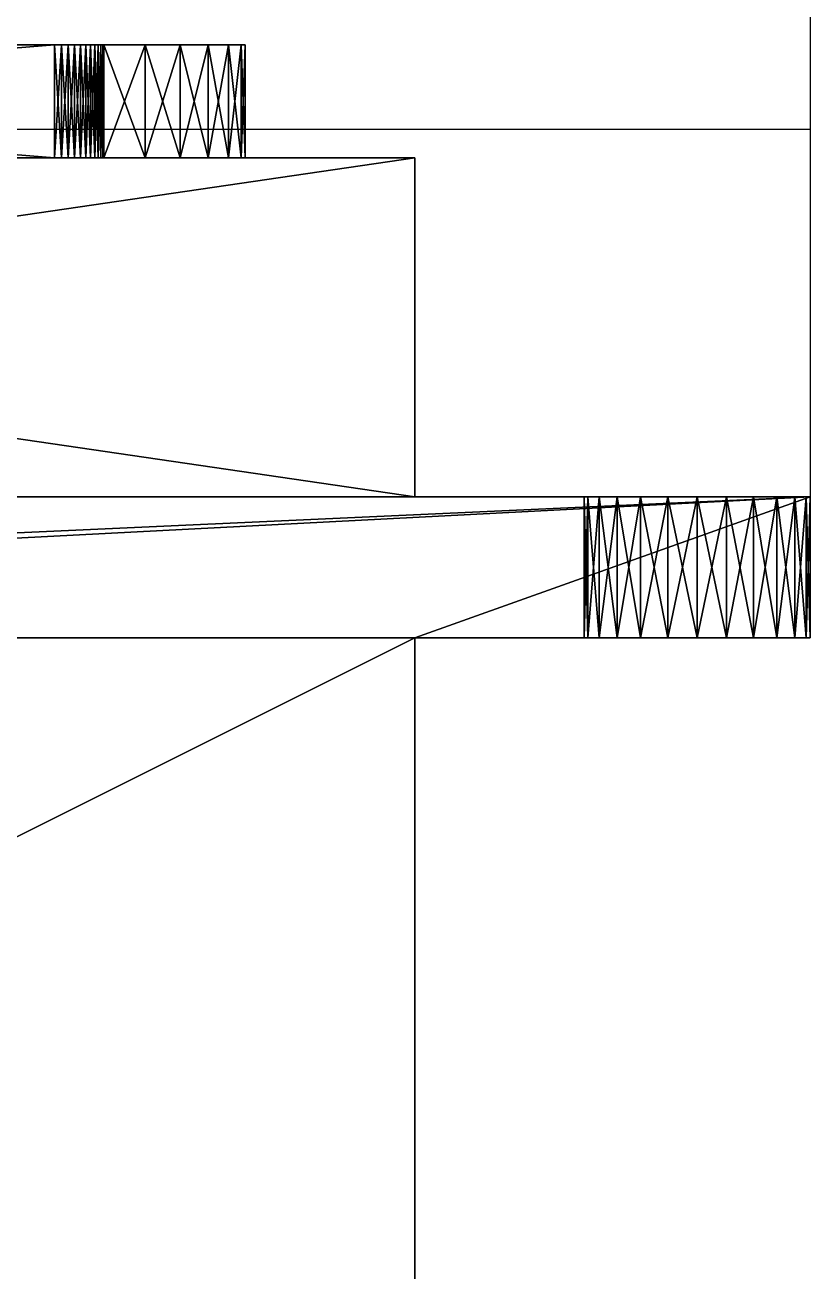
# Model space of a CAD drawing. Header units: millimetres. Extents: x 779 to 931, y 271 to 417.
# Drawn here: x 917.37 to 931.27, y 315.92 to 337.99 of the extents above; entities that cross this region are included whole.
import ezdxf

# ---------------------------------------------------------------- set-up
doc = ezdxf.new("R2010")
doc.units = ezdxf.units.MM

# ---------------------------------------------------------------- blocks, each defined once
blk = doc.blocks.new('Component')
for p, q in [((0, 20, 26.5), (41, 20, 26.5)), ((34.5, 20, 37), (10, 20, 37)), ((34.626, 19.979, 37), (34.5, 20, 37)), ((41, 20, 35), (34.626, 19.979, 35)), ((34.748, 19.945, 37), (34.626, 19.979, 37)), ((34.748, 19.945, 35), (34.626, 19.979, 35)), ((34.626, 19.979, 37), (34.626, 19.979, 35)), ((34.866, 19.896, 37), (34.748, 19.945, 37)), ((34.866, 19.896, 35), (34.748, 19.945, 35)), ((34.748, 19.945, 37), (34.748, 19.945, 35)), ((34.978, 19.835, 37), (34.866, 19.896, 37)), ((34.978, 19.835, 35), (34.866, 19.896, 35)), ((34.866, 19.896, 37), (34.866, 19.896, 35)), ((41, 20, 29), (41, 20, 35)), ((41, 0, 29), (41, 20, 29)), ((41, 20, 29), (48, 20, 29)), ((41, 20, 26.5), (41, 0, 26.5)), ((41, 20, 26.5), (48, 20, 26.5)), ((41, 20, 6), (41, 20, 26.5)), ((41, 0, 35), (41, 20, 35)), ((48, 20, 26.5), (48, 20, 29)), ((48, 20, 26.5), (48, 16.5, 26.5)), ((48, 16.5, 29), (48, 20, 29)), ((35.082, 19.762, 37), (34.978, 19.835, 37)), ((35.082, 19.762, 35), (34.978, 19.835, 35)), ((34.978, 19.835, 37), (34.978, 19.835, 35)), ((35.177, 19.677, 37), (35.082, 19.762, 37)), ((35.177, 19.677, 35), (35.082, 19.762, 35)), ((35.082, 19.762, 37), (35.082, 19.762, 35)), ((35.262, 19.582, 37), (35.177, 19.677, 37)), ((35.262, 19.582, 35), (35.177, 19.677, 35)), ((35.177, 19.677, 37), (35.177, 19.677, 35)), ((35.335, 19.478, 37), (35.262, 19.582, 37)), ((35.335, 19.478, 35), (35.262, 19.582, 35)), ((35.262, 19.582, 37), (35.262, 19.582, 35)), ((35.396, 19.366, 37), (35.335, 19.478, 37)), ((35.396, 19.366, 35), (35.335, 19.478, 35)), ((35.335, 19.478, 37), (35.335, 19.478, 35)), ((35.445, 19.248, 37), (35.396, 19.366, 37)), ((35.445, 19.248, 35), (35.396, 19.366, 35)), ((35.396, 19.366, 37), (35.396, 19.366, 35)), ((35.479, 19.126, 37), (35.445, 19.248, 37)), ((35.479, 19.126, 35), (35.445, 19.248, 35)), ((35.445, 19.248, 37), (35.445, 19.248, 35)), ((35.5, 15.5, 35), (35.479, 19.126, 35)), ((35.5, 19, 37), (35.479, 19.126, 37)), ((35.479, 19.126, 37), (35.479, 19.126, 35)), ((35.5, 15.5, 37), (35.5, 19, 37)), ((45.482, 18.432, 29), (45.482, 18.432, 26.5)), ((46, 18.5, 29), (46, 18.5, 26.5)), ((46.518, 18.432, 29), (46.518, 18.432, 26.5)), ((45, 18.232, 29), (45, 18.232, 26.5)), ((47, 18.232, 29), (47, 18.232, 26.5)), ((44.586, 17.914, 29), (44.586, 17.914, 26.5)), ((47.414, 17.914, 29), (47.414, 17.914, 26.5)), ((44.268, 17.5, 29), (44.268, 17.5, 26.5)), ((47.732, 17.5, 29), (47.732, 17.5, 26.5)), ((44.068, 17.018, 29), (44.068, 17.018, 26.5)), ((47.932, 17.018, 29), (47.932, 17.018, 26.5)), ((44, 16.5, 29), (44, 16.5, 26.5)), ((48, 16.5, 29), (48, 16.5, 26.5)), ((48, 3.5, 29), (48, 16.5, 29)), ((48, 16.5, 26.5), (48, 3.5, 26.5)), ((44.068, 15.982, 29), (44.068, 15.982, 26.5)), ((47.932, 15.982, 29), (47.932, 15.982, 26.5)), ((35.5, 15.5, 37), (35.5, 15.5, 35)), ((44.268, 15.5, 29), (44.268, 15.5, 26.5)), ((47.732, 15.5, 29), (47.732, 15.5, 26.5)), ((44.586, 15.086, 29), (44.586, 15.086, 26.5)), ((47.414, 15.086, 29), (47.414, 15.086, 26.5)), ((36.231, 14.764, 37), (36.231, 14.764, 35)), ((45, 14.768, 29), (45, 14.768, 26.5)), ((45.482, 14.568, 29), (45.482, 14.568, 26.5)), ((46.518, 14.568, 29), (46.518, 14.568, 26.5)), ((47, 14.768, 29), (47, 14.768, 26.5)), ((46, 14.5, 29), (46, 14.5, 26.5)), ((36.85, 13.932, 37), (36.85, 13.932, 35)), ((37.346, 13.021, 37), (37.346, 13.021, 35)), ((37.707, 12.048, 37), (37.707, 12.048, 35)), ((37.926, 11.035, 37), (37.926, 11.035, 35)), ((38, 10, 37), (38, 10, 35)), ((37.926, 8.965, 37), (37.926, 8.965, 35)), ((37.707, 7.952, 37), (37.707, 7.952, 35)), ((37.346, 6.979, 37), (37.346, 6.979, 35)), ((36.85, 6.068, 37), (36.85, 6.068, 35)), ((45.482, 5.432, 29), (45.482, 5.432, 26.5)), ((46, 5.5, 29), (46, 5.5, 26.5)), ((46.518, 5.432, 29), (46.518, 5.432, 26.5)), ((36.231, 5.236, 37), (36.231, 5.236, 35)), ((45, 5.232, 29), (45, 5.232, 26.5)), ((47, 5.232, 29), (47, 5.232, 26.5)), ((44.586, 4.914, 29), (44.586, 4.914, 26.5)), ((47.414, 4.914, 29), (47.414, 4.914, 26.5)), ((35.479, 0.874, 35), (35.5, 4.5, 35)), ((35.5, 4.5, 37), (35.5, 4.5, 35)), ((35.5, 1, 37), (35.5, 4.5, 37)), ((44.268, 4.5, 29), (44.268, 4.5, 26.5)), ((47.732, 4.5, 29), (47.732, 4.5, 26.5)), ((44.068, 4.018, 29), (44.068, 4.018, 26.5)), ((47.932, 4.018, 29), (47.932, 4.018, 26.5)), ((44, 3.5, 29), (44, 3.5, 26.5)), ((48, 0, 29), (48, 3.5, 29)), ((48, 3.5, 29), (48, 3.5, 26.5)), ((48, 3.5, 26.5), (48, 0, 26.5)), ((44.068, 2.982, 29), (44.068, 2.982, 26.5)), ((47.932, 2.982, 29), (47.932, 2.982, 26.5)), ((44.268, 2.5, 29), (44.268, 2.5, 26.5)), ((47.732, 2.5, 29), (47.732, 2.5, 26.5)), ((44.586, 2.086, 29), (44.586, 2.086, 26.5)), ((47.414, 2.086, 29), (47.414, 2.086, 26.5)), ((45, 1.768, 29), (45, 1.768, 26.5)), ((47, 1.768, 29), (47, 1.768, 26.5)), ((45.482, 1.568, 29), (45.482, 1.568, 26.5)), ((46.518, 1.568, 29), (46.518, 1.568, 26.5)), ((46, 1.5, 29), (46, 1.5, 26.5)), ((35.479, 0.874, 37), (35.5, 1, 37)), ((35.396, 0.634, 37), (35.445, 0.752, 37)), ((35.396, 0.634, 35), (35.445, 0.752, 35)), ((35.445, 0.752, 37), (35.479, 0.874, 37)), ((35.445, 0.752, 35), (35.479, 0.874, 35)), ((35.445, 0.752, 37), (35.445, 0.752, 35)), ((35.479, 0.874, 37), (35.479, 0.874, 35)), ((35.262, 0.418, 37), (35.335, 0.522, 37)), ((35.262, 0.418, 35), (35.335, 0.522, 35)), ((35.335, 0.522, 37), (35.396, 0.634, 37)), ((35.335, 0.522, 35), (35.396, 0.634, 35)), ((35.335, 0.522, 37), (35.335, 0.522, 35)), ((35.396, 0.634, 37), (35.396, 0.634, 35)), ((34.978, 0.165, 37), (35.082, 0.238, 37)), ((34.978, 0.165, 35), (35.082, 0.238, 35)), ((35.082, 0.238, 37), (35.177, 0.323, 37)), ((35.082, 0.238, 35), (35.177, 0.323, 35)), ((35.082, 0.238, 37), (35.082, 0.238, 35)), ((35.177, 0.323, 37), (35.262, 0.418, 37)), ((35.177, 0.323, 35), (35.262, 0.418, 35)), ((35.177, 0.323, 37), (35.177, 0.323, 35)), ((35.262, 0.418, 37), (35.262, 0.418, 35)), ((41, 0, 26.5), (0, 0, 26.5)), ((10, 0, 37), (34.5, 0, 37)), ((34.5, 0, 37), (34.626, 0.021, 37)), ((34.626, 0.021, 37), (34.748, 0.055, 37)), ((34.626, 0.021, 35), (34.748, 0.055, 35)), ((34.626, 0.021, 35), (41, 0, 35)), ((34.626, 0.021, 37), (34.626, 0.021, 35)), ((34.748, 0.055, 37), (34.866, 0.104, 37)), ((34.748, 0.055, 35), (34.866, 0.104, 35)), ((34.748, 0.055, 37), (34.748, 0.055, 35)), ((34.866, 0.104, 37), (34.978, 0.165, 37)), ((34.866, 0.104, 35), (34.978, 0.165, 35)), ((34.866, 0.104, 37), (34.866, 0.104, 35)), ((34.978, 0.165, 37), (34.978, 0.165, 35)), ((41, 0, 29), (41, 0, 35)), ((41, 0, 29), (48, 0, 29)), ((41, 0, 26.5), (48, 0, 26.5)), ((41, 0, 6), (41, 0, 26.5)), ((48, 0, 26.5), (48, 0, 29))]:
    blk.add_line(p, q)
at = {"extrusion": (0, 0, -1)}
for centre in [(-46, 16.5, -29), (-46, 16.5, -26.5), (-46, 3.5, -29), (-46, 3.5, -26.5)]:
    blk.add_circle(centre, 2, dxfattribs=at)
for centre in [(30.7, 10, 37), (30.7, 10, 35)]:
    blk.add_arc(centre, 7.3, 311.1121, 48.8879)
mesh = blk.add_polyface()
corners = [(-7, 20, 29), (0, 20, 29), (-7, 20, 26.5), (10, 20, 37), (34.626, 19.979, 35), (10, 20, 35), (34.626, 19.979, 37), (34.5, 20, 37), (0, 20, 35), (41, 20, 29), (41, 20, 35), (41, 20, 26.5), (0, 20, 26.5), (48, 20, 26.5), (48, 20, 29)]
mesh.append_faces([[corners[k] for k in face] for face in [(6, 3, 7), (2, 11, 12)]], dxfattribs={"vtx0": -1})
mesh.append_faces([[corners[k] for k in face] for face in [(3, 4, 5), (4, 3, 6), (8, 9, 1), (9, 8, 10), (10, 5, 4), (11, 2, 13), (13, 2, 14), (14, 1, 9)]], dxfattribs={"vtx0": -1, "vtx1": -1})
mesh.append_faces([[corners[k] for k in face] for face in [(14, 2, 1)]], dxfattribs={"vtx0": -1, "vtx1": -1, "vtx2": -1})
mesh.append_faces([[corners[k] for k in face] for face in [(10, 8, 5)]], dxfattribs={"vtx0": -1, "vtx2": -1})
mesh.append_faces([[corners[k] for k in face] for face in [(0, 1, 2)]], dxfattribs={"vtx1": -1})
mesh = blk.add_polyface()
corners = [(0, 20, 26.5), (41, 20, 6), (0, 20, 6), (41, 20, 26.5)]
mesh.append_faces([[corners[k] for k in face] for face in [(0, 1, 2), (1, 0, 3)]], dxfattribs={"vtx0": -1})
mesh = blk.add_polyface()
corners = [(41, 20, 26.5), (0, 0, 26.5), (0, 20, 26.5), (41, 0, 26.5)]
mesh.append_faces([[corners[k] for k in face] for face in [(0, 1, 2), (1, 0, 3)]], dxfattribs={"vtx0": -1})
mesh = blk.add_polyface()
corners = [(0.086, 8.695, 37), (0.086, 11.305, 37), (0, 10, 37), (0.341, 7.412, 37), (0.341, 12.588, 37), (0.761, 6.173, 37), (0.761, 13.827, 37), (1.34, 5, 37), (1.34, 15, 37), (2.066, 3.912, 37), (2.066, 16.088, 37), (2.929, 2.929, 37), (2.929, 17.071, 37), (3.912, 2.066, 37), (3.5, 10, 37), (3.721, 8.318, 37), (4.371, 6.75, 37), (5, 1.34, 37), (5.404, 5.404, 37), (6.173, 0.761, 37), (6.75, 4.371, 37), (7.412, 0.341, 37), (8.318, 3.721, 37), (8.695, 0.086, 37), (10, 3.5, 37), (10, 0, 37), (34.5, 0, 37), (11.682, 3.721, 37), (13.25, 4.371, 37), (14.596, 5.404, 37), (15.629, 6.75, 37), (16.279, 8.318, 37), (16.5, 10, 37), (34.5, 20, 37), (34.626, 19.979, 37), (34.626, 0.021, 37), (34.748, 19.945, 37), (34.748, 0.055, 37), (34.866, 19.896, 37), (34.866, 0.104, 37), (34.978, 19.835, 37), (34.978, 0.165, 37), (35.082, 19.762, 37), (35.082, 0.238, 37), (35.177, 19.677, 37), (35.177, 0.323, 37), (35.262, 19.582, 37), (35.262, 0.418, 37), (35.335, 19.478, 37), (35.335, 0.522, 37), (35.396, 19.366, 37), (35.396, 0.634, 37), (35.445, 19.248, 37), (35.445, 0.752, 37), (35.479, 19.126, 37), (35.479, 0.874, 37), (35.5, 1, 37), (35.5, 19, 37), (35.5, 4.5, 37), (35.5, 15.5, 37), (36.231, 5.236, 37), (36.231, 14.764, 37), (36.85, 6.068, 37), (36.85, 13.932, 37), (37.346, 6.979, 37), (37.346, 13.021, 37), (37.707, 7.952, 37), (37.707, 12.048, 37), (37.926, 11.035, 37), (37.926, 8.965, 37), (38, 10, 37), (3.912, 17.934, 37), (3.721, 11.682, 37), (4.371, 13.25, 37), (5, 18.66, 37), (5.404, 14.596, 37), (6.173, 19.239, 37), (6.75, 15.629, 37), (7.412, 19.659, 37), (8.318, 16.279, 37), (8.695, 19.914, 37), (10, 16.5, 37), (10, 20, 37), (11.682, 16.279, 37), (13.25, 15.629, 37), (14.596, 14.596, 37), (15.629, 13.25, 37), (16.279, 11.682, 37)]
mesh.append_faces([[corners[k] for k in face] for face in [(0, 1, 2), (68, 69, 70)]], dxfattribs={"vtx0": -1})
mesh.append_faces([[corners[k] for k in face] for face in [(1, 3, 4), (4, 5, 6), (6, 7, 8), (8, 9, 10), (10, 11, 12), (14, 13, 15), (15, 13, 16), (16, 17, 18), (18, 19, 20), (20, 21, 22), (22, 23, 24), (24, 26, 27), (27, 26, 28), (28, 26, 29), (29, 26, 30), (30, 26, 31), (31, 26, 32), (33, 26, 34), (34, 35, 36), (36, 37, 38), (38, 39, 40), (40, 41, 42), (42, 43, 44), (44, 45, 46), (46, 47, 48), (48, 49, 50), (50, 51, 52), (52, 53, 54), (54, 56, 57), (57, 58, 59), (59, 60, 61), (61, 62, 63), (63, 64, 65), (65, 66, 67), (67, 66, 68), (71, 73, 74), (74, 75, 76), (76, 77, 78), (78, 79, 80), (80, 81, 82), (82, 83, 33)]], dxfattribs={"vtx0": -1, "vtx1": -1})
mesh.append_faces([[corners[k] for k in face] for face in [(12, 13, 14), (32, 26, 33)]], dxfattribs={"vtx0": -1, "vtx1": -1, "vtx2": -1})
mesh.append_faces([[corners[k] for k in face] for face in [(1, 0, 3), (4, 3, 5), (6, 5, 7), (8, 7, 9), (10, 9, 11), (12, 11, 13), (16, 13, 17), (18, 17, 19), (20, 19, 21), (22, 21, 23), (24, 23, 25), (24, 25, 26), (34, 26, 35), (36, 35, 37), (38, 37, 39), (40, 39, 41), (42, 41, 43), (44, 43, 45), (46, 45, 47), (48, 47, 49), (50, 49, 51), (52, 51, 53), (54, 53, 55), (54, 55, 56), (57, 56, 58), (59, 58, 60), (61, 60, 62), (63, 62, 64), (65, 64, 66), (68, 66, 69), (14, 71, 12), (71, 14, 72), (71, 72, 73), (74, 73, 75), (76, 75, 77), (78, 77, 79), (80, 79, 81), (82, 81, 83), (33, 83, 84), (33, 84, 85), (33, 85, 86), (33, 86, 87), (33, 87, 32)]], dxfattribs={"vtx0": -1, "vtx2": -1})
mesh = blk.add_polyface()
corners = [(41, 0, 35), (34.748, 0.055, 35), (34.626, 0.021, 35), (34.866, 0.104, 35), (34.978, 0.165, 35), (35.082, 0.238, 35), (35.177, 0.323, 35), (35.262, 0.418, 35), (35.335, 0.522, 35), (35.396, 0.634, 35), (35.445, 0.752, 35), (35.479, 0.874, 35), (35.5, 4.5, 35), (36.231, 5.236, 35), (36.85, 6.068, 35), (37.346, 6.979, 35), (37.707, 7.952, 35), (37.926, 8.965, 35), (38, 10, 35), (34.748, 19.945, 35), (41, 20, 35), (34.626, 19.979, 35), (34.866, 19.896, 35), (34.978, 19.835, 35), (35.082, 19.762, 35), (35.177, 19.677, 35), (35.262, 19.582, 35), (35.335, 19.478, 35), (35.396, 19.366, 35), (35.445, 19.248, 35), (35.479, 19.126, 35), (35.5, 15.5, 35), (36.231, 14.764, 35), (36.85, 13.932, 35), (37.346, 13.021, 35), (37.707, 12.048, 35), (37.926, 11.035, 35)]
mesh.append_faces([[corners[k] for k in face] for face in [(0, 1, 2), (19, 20, 21)]], dxfattribs={"vtx0": -1})
mesh.append_faces([[corners[k] for k in face] for face in [(1, 0, 3), (3, 0, 4), (4, 0, 5), (5, 0, 6), (6, 0, 7), (7, 0, 8), (8, 0, 9), (9, 0, 10), (10, 0, 11), (11, 0, 12), (12, 0, 13), (13, 0, 14), (14, 0, 15), (15, 0, 16), (16, 0, 17), (17, 0, 18), (20, 18, 0)]], dxfattribs={"vtx0": -1, "vtx1": -1})
mesh.append_faces([[corners[k] for k in face] for face in [(20, 19, 22), (20, 22, 23), (20, 23, 24), (20, 24, 25), (20, 25, 26), (20, 26, 27), (20, 27, 28), (20, 28, 29), (20, 29, 30), (20, 30, 31), (20, 31, 32), (20, 32, 33), (20, 33, 34), (20, 34, 35), (20, 35, 36), (20, 36, 18)]], dxfattribs={"vtx0": -1, "vtx2": -1})
mesh = blk.add_polyface()
corners = [(34.626, 19.979, 37), (34.748, 19.945, 35), (34.626, 19.979, 35), (34.748, 19.945, 37)]
mesh.append_faces([[corners[k] for k in face] for face in [(0, 1, 2), (1, 0, 3)]], dxfattribs={"vtx0": -1})
mesh = blk.add_polyface()
corners = [(34.748, 19.945, 37), (34.866, 19.896, 35), (34.748, 19.945, 35), (34.866, 19.896, 37)]
mesh.append_faces([[corners[k] for k in face] for face in [(0, 1, 2), (1, 0, 3)]], dxfattribs={"vtx0": -1})
mesh = blk.add_polyface()
corners = [(34.866, 19.896, 37), (34.978, 19.835, 35), (34.866, 19.896, 35), (34.978, 19.835, 37)]
mesh.append_faces([[corners[k] for k in face] for face in [(0, 1, 2), (1, 0, 3)]], dxfattribs={"vtx0": -1})
mesh = blk.add_polyface()
corners = [(41, 20, 29), (41, 0, 35), (41, 0, 29), (41, 20, 35)]
mesh.append_faces([[corners[k] for k in face] for face in [(0, 1, 2), (1, 0, 3)]], dxfattribs={"vtx0": -1})
mesh = blk.add_polyface()
corners = [(41, 20, 6), (41, 0, 26.5), (41, 0, 6), (41, 20, 26.5)]
mesh.append_faces([[corners[k] for k in face] for face in [(0, 1, 2), (1, 0, 3)]], dxfattribs={"vtx0": -1})
mesh = blk.add_polyface()
corners = [(41, 20, 29), (45, 18.232, 29), (48, 20, 29), (44.586, 17.914, 29), (44.268, 17.5, 29), (44.068, 17.018, 29), (44, 16.5, 29), (44, 3.5, 29), (45.482, 18.432, 29), (46, 18.5, 29), (46.518, 18.432, 29), (47, 18.232, 29), (47.414, 17.914, 29), (47.732, 17.5, 29), (47.932, 17.018, 29), (48, 16.5, 29), (44.068, 4.018, 29), (44.068, 15.982, 29), (44.268, 4.5, 29), (44.268, 15.5, 29), (44.586, 4.914, 29), (44.586, 15.086, 29), (45, 5.232, 29), (45, 14.768, 29), (45.482, 5.432, 29), (45.482, 14.568, 29), (46, 5.5, 29), (46, 14.5, 29), (46.518, 5.432, 29), (46.518, 14.568, 29), (47, 5.232, 29), (47, 14.768, 29), (47.414, 4.914, 29), (47.414, 15.086, 29), (47.732, 4.5, 29), (47.732, 15.5, 29), (47.932, 4.018, 29), (47.932, 15.982, 29), (48, 3.5, 29), (41, 0, 29), (44.068, 2.982, 29), (44.268, 2.5, 29), (44.586, 2.086, 29), (45, 1.768, 29), (48, 0, 29), (45.482, 1.568, 29), (46, 1.5, 29), (46.518, 1.568, 29), (47, 1.768, 29), (47.414, 2.086, 29), (47.732, 2.5, 29), (47.932, 2.982, 29)]
mesh.append_faces([[corners[k] for k in face] for face in [(2, 14, 15), (37, 38, 15), (51, 44, 38)]], dxfattribs={"vtx0": -1})
mesh.append_faces([[corners[k] for k in face] for face in [(0, 1, 2), (1, 0, 3), (3, 0, 4), (4, 0, 5), (5, 0, 6), (16, 6, 7), (6, 16, 17), (17, 18, 19), (19, 20, 21), (21, 22, 23), (23, 24, 25), (25, 26, 27), (27, 28, 29), (29, 30, 31), (31, 32, 33), (33, 34, 35), (35, 36, 37), (39, 40, 0), (40, 39, 41), (41, 39, 42), (42, 39, 43), (43, 44, 45), (45, 44, 46), (46, 44, 47), (47, 44, 48), (48, 44, 49), (49, 44, 50), (50, 44, 51)]], dxfattribs={"vtx0": -1, "vtx1": -1})
mesh.append_faces([[corners[k] for k in face] for face in [(6, 0, 7)]], dxfattribs={"vtx0": -1, "vtx1": -1, "vtx2": -1})
mesh.append_faces([[corners[k] for k in face] for face in [(2, 1, 8), (2, 8, 9), (2, 9, 10), (2, 10, 11), (2, 11, 12), (2, 12, 13), (2, 13, 14), (17, 16, 18), (19, 18, 20), (21, 20, 22), (23, 22, 24), (25, 24, 26), (27, 26, 28), (29, 28, 30), (31, 30, 32), (33, 32, 34), (35, 34, 36), (37, 36, 38), (43, 39, 44), (0, 40, 7)]], dxfattribs={"vtx0": -1, "vtx2": -1})
mesh = blk.add_polyface()
corners = [(41, 20, 26.5), (44.068, 17.018, 26.5), (41, 0, 26.5), (44.268, 17.5, 26.5), (44.586, 17.914, 26.5), (45, 18.232, 26.5), (48, 20, 26.5), (44, 16.5, 26.5), (45.482, 18.432, 26.5), (46, 18.5, 26.5), (46.518, 18.432, 26.5), (47, 18.232, 26.5), (47.414, 17.914, 26.5), (47.732, 17.5, 26.5), (47.932, 17.018, 26.5), (48, 16.5, 26.5), (45, 1.768, 26.5), (48, 0, 26.5), (44.586, 2.086, 26.5), (44.268, 2.5, 26.5), (44.068, 2.982, 26.5), (44, 3.5, 26.5), (45.482, 1.568, 26.5), (46, 1.5, 26.5), (46.518, 1.568, 26.5), (47, 1.768, 26.5), (47.414, 2.086, 26.5), (47.732, 2.5, 26.5), (47.932, 2.982, 26.5), (48, 3.5, 26.5), (44.068, 15.982, 26.5), (44.068, 4.018, 26.5), (44.268, 15.5, 26.5), (44.268, 4.5, 26.5), (44.586, 15.086, 26.5), (44.586, 4.914, 26.5), (45, 14.768, 26.5), (45, 5.232, 26.5), (45.482, 5.432, 26.5), (45.482, 14.568, 26.5), (46, 5.5, 26.5), (46, 14.5, 26.5), (46.518, 14.568, 26.5), (46.518, 5.432, 26.5), (47, 14.768, 26.5), (47, 5.232, 26.5), (47.414, 4.914, 26.5), (47.414, 15.086, 26.5), (47.732, 15.5, 26.5), (47.732, 4.5, 26.5), (47.932, 15.982, 26.5), (47.932, 4.018, 26.5)]
mesh.append_faces([[corners[k] for k in face] for face in [(14, 6, 15), (17, 28, 29), (51, 15, 29)]], dxfattribs={"vtx0": -1})
mesh.append_faces([[corners[k] for k in face] for face in [(0, 1, 2), (1, 0, 3), (3, 0, 4), (4, 0, 5), (5, 6, 8), (8, 6, 9), (9, 6, 10), (10, 6, 11), (11, 6, 12), (12, 6, 13), (13, 6, 14), (2, 16, 17), (16, 2, 18), (18, 2, 19), (19, 2, 20), (20, 2, 21), (30, 21, 7), (21, 30, 31), (31, 32, 33), (33, 34, 35), (35, 36, 37), (37, 36, 38), (38, 39, 40), (40, 42, 43), (43, 44, 45), (45, 44, 46), (46, 48, 49), (49, 50, 51)]], dxfattribs={"vtx0": -1, "vtx1": -1})
mesh.append_faces([[corners[k] for k in face] for face in [(21, 2, 7)]], dxfattribs={"vtx0": -1, "vtx1": -1, "vtx2": -1})
mesh.append_faces([[corners[k] for k in face] for face in [(5, 0, 6), (2, 1, 7), (17, 16, 22), (17, 22, 23), (17, 23, 24), (17, 24, 25), (17, 25, 26), (17, 26, 27), (17, 27, 28), (31, 30, 32), (33, 32, 34), (35, 34, 36), (38, 36, 39), (40, 39, 41), (40, 41, 42), (43, 42, 44), (46, 44, 47), (46, 47, 48), (49, 48, 50), (51, 50, 15)]], dxfattribs={"vtx0": -1, "vtx2": -1})
mesh = blk.add_polyface()
corners = [(48, 20, 26.5), (48, 16.5, 29), (48, 16.5, 26.5), (48, 20, 29)]
mesh.append_faces([[corners[k] for k in face] for face in [(0, 1, 2), (1, 0, 3)]], dxfattribs={"vtx0": -1})
mesh = blk.add_polyface()
corners = [(34.978, 19.835, 37), (35.082, 19.762, 35), (34.978, 19.835, 35), (35.082, 19.762, 37)]
mesh.append_faces([[corners[k] for k in face] for face in [(0, 1, 2), (1, 0, 3)]], dxfattribs={"vtx0": -1})
mesh = blk.add_polyface()
corners = [(35.082, 19.762, 37), (35.177, 19.677, 35), (35.082, 19.762, 35), (35.177, 19.677, 37)]
mesh.append_faces([[corners[k] for k in face] for face in [(0, 1, 2), (1, 0, 3)]], dxfattribs={"vtx0": -1})
mesh = blk.add_polyface()
corners = [(35.177, 19.677, 35), (35.262, 19.582, 37), (35.262, 19.582, 35), (35.177, 19.677, 37)]
mesh.append_faces([[corners[k] for k in face] for face in [(0, 1, 2), (1, 0, 3)]], dxfattribs={"vtx0": -1})
mesh = blk.add_polyface()
corners = [(35.262, 19.582, 35), (35.335, 19.478, 37), (35.335, 19.478, 35), (35.262, 19.582, 37)]
mesh.append_faces([[corners[k] for k in face] for face in [(0, 1, 2), (1, 0, 3)]], dxfattribs={"vtx0": -1})
mesh = blk.add_polyface()
corners = [(35.335, 19.478, 35), (35.396, 19.366, 37), (35.396, 19.366, 35), (35.335, 19.478, 37)]
mesh.append_faces([[corners[k] for k in face] for face in [(0, 1, 2), (1, 0, 3)]], dxfattribs={"vtx0": -1})
mesh = blk.add_polyface()
corners = [(35.396, 19.366, 35), (35.445, 19.248, 37), (35.445, 19.248, 35), (35.396, 19.366, 37)]
mesh.append_faces([[corners[k] for k in face] for face in [(0, 1, 2), (1, 0, 3)]], dxfattribs={"vtx0": -1})
mesh = blk.add_polyface()
corners = [(35.445, 19.248, 35), (35.479, 19.126, 37), (35.479, 19.126, 35), (35.445, 19.248, 37)]
mesh.append_faces([[corners[k] for k in face] for face in [(0, 1, 2), (1, 0, 3)]], dxfattribs={"vtx0": -1})
mesh = blk.add_polyface()
corners = [(35.479, 19.126, 35), (35.5, 15.5, 37), (35.5, 15.5, 35), (35.5, 19, 37), (35.479, 19.126, 37)]
mesh.append_faces([[corners[k] for k in face] for face in [(0, 1, 2), (3, 0, 4)]], dxfattribs={"vtx0": -1})
mesh.append_faces([[corners[k] for k in face] for face in [(1, 0, 3)]], dxfattribs={"vtx0": -1, "vtx1": -1})
mesh = blk.add_polyface()
corners = [(45.482, 18.432, 29), (45, 18.232, 26.5), (45.482, 18.432, 26.5), (45, 18.232, 29)]
mesh.append_faces([[corners[k] for k in face] for face in [(0, 1, 2), (1, 0, 3)]], dxfattribs={"vtx0": -1})
mesh = blk.add_polyface()
corners = [(46, 18.5, 29), (45.482, 18.432, 26.5), (46, 18.5, 26.5), (45.482, 18.432, 29)]
mesh.append_faces([[corners[k] for k in face] for face in [(0, 1, 2), (1, 0, 3)]], dxfattribs={"vtx0": -1})
mesh = blk.add_polyface()
corners = [(46.518, 18.432, 29), (46, 18.5, 26.5), (46.518, 18.432, 26.5), (46, 18.5, 29)]
mesh.append_faces([[corners[k] for k in face] for face in [(0, 1, 2), (1, 0, 3)]], dxfattribs={"vtx0": -1})
mesh = blk.add_polyface()
corners = [(47, 18.232, 29), (46.518, 18.432, 26.5), (47, 18.232, 26.5), (46.518, 18.432, 29)]
mesh.append_faces([[corners[k] for k in face] for face in [(0, 1, 2), (1, 0, 3)]], dxfattribs={"vtx0": -1})
mesh = blk.add_polyface()
corners = [(45, 18.232, 29), (44.586, 17.914, 26.5), (45, 18.232, 26.5), (44.586, 17.914, 29)]
mesh.append_faces([[corners[k] for k in face] for face in [(0, 1, 2), (1, 0, 3)]], dxfattribs={"vtx0": -1})
mesh = blk.add_polyface()
corners = [(47.414, 17.914, 29), (47, 18.232, 26.5), (47.414, 17.914, 26.5), (47, 18.232, 29)]
mesh.append_faces([[corners[k] for k in face] for face in [(0, 1, 2), (1, 0, 3)]], dxfattribs={"vtx0": -1})
mesh = blk.add_polyface()
corners = [(44.586, 17.914, 26.5), (44.268, 17.5, 29), (44.268, 17.5, 26.5), (44.586, 17.914, 29)]
mesh.append_faces([[corners[k] for k in face] for face in [(0, 1, 2), (1, 0, 3)]], dxfattribs={"vtx0": -1})
mesh = blk.add_polyface()
corners = [(47.414, 17.914, 29), (47.732, 17.5, 26.5), (47.732, 17.5, 29), (47.414, 17.914, 26.5)]
mesh.append_faces([[corners[k] for k in face] for face in [(0, 1, 2), (1, 0, 3)]], dxfattribs={"vtx0": -1})
mesh = blk.add_polyface()
corners = [(44.268, 17.5, 26.5), (44.068, 17.018, 29), (44.068, 17.018, 26.5), (44.268, 17.5, 29)]
mesh.append_faces([[corners[k] for k in face] for face in [(0, 1, 2), (1, 0, 3)]], dxfattribs={"vtx0": -1})
mesh = blk.add_polyface()
corners = [(47.732, 17.5, 29), (47.932, 17.018, 26.5), (47.932, 17.018, 29), (47.732, 17.5, 26.5)]
mesh.append_faces([[corners[k] for k in face] for face in [(0, 1, 2), (1, 0, 3)]], dxfattribs={"vtx0": -1})
mesh = blk.add_polyface()
corners = [(44.068, 17.018, 26.5), (44, 16.5, 29), (44, 16.5, 26.5), (44.068, 17.018, 29)]
mesh.append_faces([[corners[k] for k in face] for face in [(0, 1, 2), (1, 0, 3)]], dxfattribs={"vtx0": -1})
mesh = blk.add_polyface()
corners = [(47.932, 17.018, 29), (48, 16.5, 26.5), (48, 16.5, 29), (47.932, 17.018, 26.5)]
mesh.append_faces([[corners[k] for k in face] for face in [(0, 1, 2), (1, 0, 3)]], dxfattribs={"vtx0": -1})
mesh = blk.add_polyface()
corners = [(44, 16.5, 26.5), (44.068, 15.982, 29), (44.068, 15.982, 26.5), (44, 16.5, 29)]
mesh.append_faces([[corners[k] for k in face] for face in [(0, 1, 2), (1, 0, 3)]], dxfattribs={"vtx0": -1})
mesh = blk.add_polyface()
corners = [(48, 16.5, 29), (47.932, 15.982, 26.5), (47.932, 15.982, 29), (48, 16.5, 26.5)]
mesh.append_faces([[corners[k] for k in face] for face in [(0, 1, 2), (1, 0, 3)]], dxfattribs={"vtx0": -1})
mesh = blk.add_polyface()
corners = [(48, 16.5, 26.5), (48, 3.5, 29), (48, 3.5, 26.5), (48, 16.5, 29)]
mesh.append_faces([[corners[k] for k in face] for face in [(0, 1, 2), (1, 0, 3)]], dxfattribs={"vtx0": -1})
mesh = blk.add_polyface()
corners = [(44.068, 15.982, 26.5), (44.268, 15.5, 29), (44.268, 15.5, 26.5), (44.068, 15.982, 29)]
mesh.append_faces([[corners[k] for k in face] for face in [(0, 1, 2), (1, 0, 3)]], dxfattribs={"vtx0": -1})
mesh = blk.add_polyface()
corners = [(47.932, 15.982, 29), (47.732, 15.5, 26.5), (47.732, 15.5, 29), (47.932, 15.982, 26.5)]
mesh.append_faces([[corners[k] for k in face] for face in [(0, 1, 2), (1, 0, 3)]], dxfattribs={"vtx0": -1})
mesh = blk.add_polyface()
corners = [(35.5, 15.5, 35), (36.231, 14.764, 37), (36.231, 14.764, 35), (35.5, 15.5, 37)]
mesh.append_faces([[corners[k] for k in face] for face in [(0, 1, 2), (1, 0, 3)]], dxfattribs={"vtx0": -1})
mesh = blk.add_polyface()
corners = [(44.268, 15.5, 26.5), (44.586, 15.086, 29), (44.586, 15.086, 26.5), (44.268, 15.5, 29)]
mesh.append_faces([[corners[k] for k in face] for face in [(0, 1, 2), (1, 0, 3)]], dxfattribs={"vtx0": -1})
mesh = blk.add_polyface()
corners = [(47.732, 15.5, 29), (47.414, 15.086, 26.5), (47.414, 15.086, 29), (47.732, 15.5, 26.5)]
mesh.append_faces([[corners[k] for k in face] for face in [(0, 1, 2), (1, 0, 3)]], dxfattribs={"vtx0": -1})
mesh = blk.add_polyface()
corners = [(44.586, 15.086, 29), (45, 14.768, 26.5), (44.586, 15.086, 26.5), (45, 14.768, 29)]
mesh.append_faces([[corners[k] for k in face] for face in [(0, 1, 2), (1, 0, 3)]], dxfattribs={"vtx0": -1})
mesh = blk.add_polyface()
corners = [(47, 14.768, 29), (47.414, 15.086, 26.5), (47, 14.768, 26.5), (47.414, 15.086, 29)]
mesh.append_faces([[corners[k] for k in face] for face in [(0, 1, 2), (1, 0, 3)]], dxfattribs={"vtx0": -1})
mesh = blk.add_polyface()
corners = [(36.231, 14.764, 35), (36.85, 13.932, 37), (36.85, 13.932, 35), (36.231, 14.764, 37)]
mesh.append_faces([[corners[k] for k in face] for face in [(0, 1, 2), (1, 0, 3)]], dxfattribs={"vtx0": -1})
mesh = blk.add_polyface()
corners = [(45, 14.768, 29), (45.482, 14.568, 26.5), (45, 14.768, 26.5), (45.482, 14.568, 29)]
mesh.append_faces([[corners[k] for k in face] for face in [(0, 1, 2), (1, 0, 3)]], dxfattribs={"vtx0": -1})
mesh = blk.add_polyface()
corners = [(45.482, 14.568, 29), (46, 14.5, 26.5), (45.482, 14.568, 26.5), (46, 14.5, 29)]
mesh.append_faces([[corners[k] for k in face] for face in [(0, 1, 2), (1, 0, 3)]], dxfattribs={"vtx0": -1})
mesh = blk.add_polyface()
corners = [(46, 14.5, 29), (46.518, 14.568, 26.5), (46, 14.5, 26.5), (46.518, 14.568, 29)]
mesh.append_faces([[corners[k] for k in face] for face in [(0, 1, 2), (1, 0, 3)]], dxfattribs={"vtx0": -1})
mesh = blk.add_polyface()
corners = [(46.518, 14.568, 29), (47, 14.768, 26.5), (46.518, 14.568, 26.5), (47, 14.768, 29)]
mesh.append_faces([[corners[k] for k in face] for face in [(0, 1, 2), (1, 0, 3)]], dxfattribs={"vtx0": -1})
mesh = blk.add_polyface()
corners = [(36.85, 13.932, 35), (37.346, 13.021, 37), (37.346, 13.021, 35), (36.85, 13.932, 37)]
mesh.append_faces([[corners[k] for k in face] for face in [(0, 1, 2), (1, 0, 3)]], dxfattribs={"vtx0": -1})
mesh = blk.add_polyface()
corners = [(37.346, 13.021, 35), (37.707, 12.048, 37), (37.707, 12.048, 35), (37.346, 13.021, 37)]
mesh.append_faces([[corners[k] for k in face] for face in [(0, 1, 2), (1, 0, 3)]], dxfattribs={"vtx0": -1})
mesh = blk.add_polyface()
corners = [(37.707, 12.048, 35), (37.926, 11.035, 37), (37.926, 11.035, 35), (37.707, 12.048, 37)]
mesh.append_faces([[corners[k] for k in face] for face in [(0, 1, 2), (1, 0, 3)]], dxfattribs={"vtx0": -1})
mesh = blk.add_polyface()
corners = [(37.926, 11.035, 35), (38, 10, 37), (38, 10, 35), (37.926, 11.035, 37)]
mesh.append_faces([[corners[k] for k in face] for face in [(0, 1, 2), (1, 0, 3)]], dxfattribs={"vtx0": -1})
mesh = blk.add_polyface()
corners = [(38, 10, 35), (37.926, 8.965, 37), (37.926, 8.965, 35), (38, 10, 37)]
mesh.append_faces([[corners[k] for k in face] for face in [(0, 1, 2), (1, 0, 3)]], dxfattribs={"vtx0": -1})
mesh = blk.add_polyface()
corners = [(37.926, 8.965, 35), (37.707, 7.952, 37), (37.707, 7.952, 35), (37.926, 8.965, 37)]
mesh.append_faces([[corners[k] for k in face] for face in [(0, 1, 2), (1, 0, 3)]], dxfattribs={"vtx0": -1})
mesh = blk.add_polyface()
corners = [(37.707, 7.952, 35), (37.346, 6.979, 37), (37.346, 6.979, 35), (37.707, 7.952, 37)]
mesh.append_faces([[corners[k] for k in face] for face in [(0, 1, 2), (1, 0, 3)]], dxfattribs={"vtx0": -1})
mesh = blk.add_polyface()
corners = [(37.346, 6.979, 35), (36.85, 6.068, 37), (36.85, 6.068, 35), (37.346, 6.979, 37)]
mesh.append_faces([[corners[k] for k in face] for face in [(0, 1, 2), (1, 0, 3)]], dxfattribs={"vtx0": -1})
mesh = blk.add_polyface()
corners = [(36.85, 6.068, 35), (36.231, 5.236, 37), (36.231, 5.236, 35), (36.85, 6.068, 37)]
mesh.append_faces([[corners[k] for k in face] for face in [(0, 1, 2), (1, 0, 3)]], dxfattribs={"vtx0": -1})
mesh = blk.add_polyface()
corners = [(45.482, 5.432, 29), (45, 5.232, 26.5), (45.482, 5.432, 26.5), (45, 5.232, 29)]
mesh.append_faces([[corners[k] for k in face] for face in [(0, 1, 2), (1, 0, 3)]], dxfattribs={"vtx0": -1})
mesh = blk.add_polyface()
corners = [(46, 5.5, 29), (45.482, 5.432, 26.5), (46, 5.5, 26.5), (45.482, 5.432, 29)]
mesh.append_faces([[corners[k] for k in face] for face in [(0, 1, 2), (1, 0, 3)]], dxfattribs={"vtx0": -1})
mesh = blk.add_polyface()
corners = [(46.518, 5.432, 29), (46, 5.5, 26.5), (46.518, 5.432, 26.5), (46, 5.5, 29)]
mesh.append_faces([[corners[k] for k in face] for face in [(0, 1, 2), (1, 0, 3)]], dxfattribs={"vtx0": -1})
mesh = blk.add_polyface()
corners = [(47, 5.232, 29), (46.518, 5.432, 26.5), (47, 5.232, 26.5), (46.518, 5.432, 29)]
mesh.append_faces([[corners[k] for k in face] for face in [(0, 1, 2), (1, 0, 3)]], dxfattribs={"vtx0": -1})
mesh = blk.add_polyface()
corners = [(36.231, 5.236, 35), (35.5, 4.5, 37), (35.5, 4.5, 35), (36.231, 5.236, 37)]
mesh.append_faces([[corners[k] for k in face] for face in [(0, 1, 2), (1, 0, 3)]], dxfattribs={"vtx0": -1})
mesh = blk.add_polyface()
corners = [(45, 5.232, 29), (44.586, 4.914, 26.5), (45, 5.232, 26.5), (44.586, 4.914, 29)]
mesh.append_faces([[corners[k] for k in face] for face in [(0, 1, 2), (1, 0, 3)]], dxfattribs={"vtx0": -1})
mesh = blk.add_polyface()
corners = [(47.414, 4.914, 29), (47, 5.232, 26.5), (47.414, 4.914, 26.5), (47, 5.232, 29)]
mesh.append_faces([[corners[k] for k in face] for face in [(0, 1, 2), (1, 0, 3)]], dxfattribs={"vtx0": -1})
mesh = blk.add_polyface()
corners = [(44.586, 4.914, 26.5), (44.268, 4.5, 29), (44.268, 4.5, 26.5), (44.586, 4.914, 29)]
mesh.append_faces([[corners[k] for k in face] for face in [(0, 1, 2), (1, 0, 3)]], dxfattribs={"vtx0": -1})
mesh = blk.add_polyface()
corners = [(47.414, 4.914, 29), (47.732, 4.5, 26.5), (47.732, 4.5, 29), (47.414, 4.914, 26.5)]
mesh.append_faces([[corners[k] for k in face] for face in [(0, 1, 2), (1, 0, 3)]], dxfattribs={"vtx0": -1})
mesh = blk.add_polyface()
corners = [(35.5, 4.5, 35), (35.479, 0.874, 37), (35.479, 0.874, 35), (35.5, 1, 37), (35.5, 4.5, 37)]
mesh.append_faces([[corners[k] for k in face] for face in [(0, 1, 2), (3, 0, 4)]], dxfattribs={"vtx0": -1})
mesh.append_faces([[corners[k] for k in face] for face in [(1, 0, 3)]], dxfattribs={"vtx0": -1, "vtx1": -1})
mesh = blk.add_polyface()
corners = [(44.268, 4.5, 26.5), (44.068, 4.018, 29), (44.068, 4.018, 26.5), (44.268, 4.5, 29)]
mesh.append_faces([[corners[k] for k in face] for face in [(0, 1, 2), (1, 0, 3)]], dxfattribs={"vtx0": -1})
mesh = blk.add_polyface()
corners = [(47.732, 4.5, 29), (47.932, 4.018, 26.5), (47.932, 4.018, 29), (47.732, 4.5, 26.5)]
mesh.append_faces([[corners[k] for k in face] for face in [(0, 1, 2), (1, 0, 3)]], dxfattribs={"vtx0": -1})
mesh = blk.add_polyface()
corners = [(44.068, 4.018, 26.5), (44, 3.5, 29), (44, 3.5, 26.5), (44.068, 4.018, 29)]
mesh.append_faces([[corners[k] for k in face] for face in [(0, 1, 2), (1, 0, 3)]], dxfattribs={"vtx0": -1})
mesh = blk.add_polyface()
corners = [(47.932, 4.018, 29), (48, 3.5, 26.5), (48, 3.5, 29), (47.932, 4.018, 26.5)]
mesh.append_faces([[corners[k] for k in face] for face in [(0, 1, 2), (1, 0, 3)]], dxfattribs={"vtx0": -1})
mesh = blk.add_polyface()
corners = [(44, 3.5, 26.5), (44.068, 2.982, 29), (44.068, 2.982, 26.5), (44, 3.5, 29)]
mesh.append_faces([[corners[k] for k in face] for face in [(0, 1, 2), (1, 0, 3)]], dxfattribs={"vtx0": -1})
mesh = blk.add_polyface()
corners = [(48, 3.5, 29), (47.932, 2.982, 26.5), (47.932, 2.982, 29), (48, 3.5, 26.5)]
mesh.append_faces([[corners[k] for k in face] for face in [(0, 1, 2), (1, 0, 3)]], dxfattribs={"vtx0": -1})
mesh = blk.add_polyface()
corners = [(48, 3.5, 26.5), (48, 0, 29), (48, 0, 26.5), (48, 3.5, 29)]
mesh.append_faces([[corners[k] for k in face] for face in [(0, 1, 2), (1, 0, 3)]], dxfattribs={"vtx0": -1})
mesh = blk.add_polyface()
corners = [(44.068, 2.982, 26.5), (44.268, 2.5, 29), (44.268, 2.5, 26.5), (44.068, 2.982, 29)]
mesh.append_faces([[corners[k] for k in face] for face in [(0, 1, 2), (1, 0, 3)]], dxfattribs={"vtx0": -1})
mesh = blk.add_polyface()
corners = [(47.932, 2.982, 29), (47.732, 2.5, 26.5), (47.732, 2.5, 29), (47.932, 2.982, 26.5)]
mesh.append_faces([[corners[k] for k in face] for face in [(0, 1, 2), (1, 0, 3)]], dxfattribs={"vtx0": -1})
mesh = blk.add_polyface()
corners = [(44.268, 2.5, 26.5), (44.586, 2.086, 29), (44.586, 2.086, 26.5), (44.268, 2.5, 29)]
mesh.append_faces([[corners[k] for k in face] for face in [(0, 1, 2), (1, 0, 3)]], dxfattribs={"vtx0": -1})
mesh = blk.add_polyface()
corners = [(47.732, 2.5, 29), (47.414, 2.086, 26.5), (47.414, 2.086, 29), (47.732, 2.5, 26.5)]
mesh.append_faces([[corners[k] for k in face] for face in [(0, 1, 2), (1, 0, 3)]], dxfattribs={"vtx0": -1})
mesh = blk.add_polyface()
corners = [(44.586, 2.086, 29), (45, 1.768, 26.5), (44.586, 2.086, 26.5), (45, 1.768, 29)]
mesh.append_faces([[corners[k] for k in face] for face in [(0, 1, 2), (1, 0, 3)]], dxfattribs={"vtx0": -1})
mesh = blk.add_polyface()
corners = [(47, 1.768, 29), (47.414, 2.086, 26.5), (47, 1.768, 26.5), (47.414, 2.086, 29)]
mesh.append_faces([[corners[k] for k in face] for face in [(0, 1, 2), (1, 0, 3)]], dxfattribs={"vtx0": -1})
mesh = blk.add_polyface()
corners = [(45, 1.768, 29), (45.482, 1.568, 26.5), (45, 1.768, 26.5), (45.482, 1.568, 29)]
mesh.append_faces([[corners[k] for k in face] for face in [(0, 1, 2), (1, 0, 3)]], dxfattribs={"vtx0": -1})
mesh = blk.add_polyface()
corners = [(46.518, 1.568, 29), (47, 1.768, 26.5), (46.518, 1.568, 26.5), (47, 1.768, 29)]
mesh.append_faces([[corners[k] for k in face] for face in [(0, 1, 2), (1, 0, 3)]], dxfattribs={"vtx0": -1})
mesh = blk.add_polyface()
corners = [(45.482, 1.568, 29), (46, 1.5, 26.5), (45.482, 1.568, 26.5), (46, 1.5, 29)]
mesh.append_faces([[corners[k] for k in face] for face in [(0, 1, 2), (1, 0, 3)]], dxfattribs={"vtx0": -1})
mesh = blk.add_polyface()
corners = [(46, 1.5, 29), (46.518, 1.568, 26.5), (46, 1.5, 26.5), (46.518, 1.568, 29)]
mesh.append_faces([[corners[k] for k in face] for face in [(0, 1, 2), (1, 0, 3)]], dxfattribs={"vtx0": -1})
mesh = blk.add_polyface()
corners = [(35.445, 0.752, 35), (35.396, 0.634, 37), (35.396, 0.634, 35), (35.445, 0.752, 37)]
mesh.append_faces([[corners[k] for k in face] for face in [(0, 1, 2), (1, 0, 3)]], dxfattribs={"vtx0": -1})
mesh = blk.add_polyface()
corners = [(35.479, 0.874, 35), (35.445, 0.752, 37), (35.445, 0.752, 35), (35.479, 0.874, 37)]
mesh.append_faces([[corners[k] for k in face] for face in [(0, 1, 2), (1, 0, 3)]], dxfattribs={"vtx0": -1})
mesh = blk.add_polyface()
corners = [(35.335, 0.522, 35), (35.262, 0.418, 37), (35.262, 0.418, 35), (35.335, 0.522, 37)]
mesh.append_faces([[corners[k] for k in face] for face in [(0, 1, 2), (1, 0, 3)]], dxfattribs={"vtx0": -1})
mesh = blk.add_polyface()
corners = [(35.396, 0.634, 35), (35.335, 0.522, 37), (35.335, 0.522, 35), (35.396, 0.634, 37)]
mesh.append_faces([[corners[k] for k in face] for face in [(0, 1, 2), (1, 0, 3)]], dxfattribs={"vtx0": -1})
mesh = blk.add_polyface()
corners = [(35.082, 0.238, 37), (34.978, 0.165, 35), (35.082, 0.238, 35), (34.978, 0.165, 37)]
mesh.append_faces([[corners[k] for k in face] for face in [(0, 1, 2), (1, 0, 3)]], dxfattribs={"vtx0": -1})
mesh = blk.add_polyface()
corners = [(35.177, 0.323, 37), (35.082, 0.238, 35), (35.177, 0.323, 35), (35.082, 0.238, 37)]
mesh.append_faces([[corners[k] for k in face] for face in [(0, 1, 2), (1, 0, 3)]], dxfattribs={"vtx0": -1})
mesh = blk.add_polyface()
corners = [(35.262, 0.418, 35), (35.177, 0.323, 37), (35.177, 0.323, 35), (35.262, 0.418, 37)]
mesh.append_faces([[corners[k] for k in face] for face in [(0, 1, 2), (1, 0, 3)]], dxfattribs={"vtx0": -1})
mesh = blk.add_polyface()
corners = [(34.626, 0.021, 37), (10, 0, 35), (34.626, 0.021, 35), (10, 0, 37), (34.5, 0, 37), (41, 0, 35), (0, 0, 29), (41, 0, 29), (0, 0, 35), (48, 0, 29), (41, 0, 26.5), (48, 0, 26.5), (0, 0, 26.5), (-7, 0, 26.5), (-7, 0, 29)]
mesh.append_faces([[corners[k] for k in face] for face in [(3, 0, 4), (9, 10, 11), (13, 6, 14)]], dxfattribs={"vtx0": -1})
mesh.append_faces([[corners[k] for k in face] for face in [(0, 1, 2), (1, 0, 3), (5, 6, 7), (6, 5, 8), (8, 2, 1), (10, 9, 12), (12, 9, 13)]], dxfattribs={"vtx0": -1, "vtx1": -1})
mesh.append_faces([[corners[k] for k in face] for face in [(13, 9, 6)]], dxfattribs={"vtx0": -1, "vtx1": -1, "vtx2": -1})
mesh.append_faces([[corners[k] for k in face] for face in [(8, 5, 2), (6, 9, 7)]], dxfattribs={"vtx0": -1, "vtx2": -1})
mesh = blk.add_polyface()
corners = [(41, 0, 26.5), (0, 0, 6), (41, 0, 6), (0, 0, 26.5)]
mesh.append_faces([[corners[k] for k in face] for face in [(0, 1, 2), (1, 0, 3)]], dxfattribs={"vtx0": -1})
mesh = blk.add_polyface()
corners = [(34.748, 0.055, 37), (34.626, 0.021, 35), (34.748, 0.055, 35), (34.626, 0.021, 37)]
mesh.append_faces([[corners[k] for k in face] for face in [(0, 1, 2), (1, 0, 3)]], dxfattribs={"vtx0": -1})
mesh = blk.add_polyface()
corners = [(34.866, 0.104, 37), (34.748, 0.055, 35), (34.866, 0.104, 35), (34.748, 0.055, 37)]
mesh.append_faces([[corners[k] for k in face] for face in [(0, 1, 2), (1, 0, 3)]], dxfattribs={"vtx0": -1})
mesh = blk.add_polyface()
corners = [(34.978, 0.165, 37), (34.866, 0.104, 35), (34.978, 0.165, 35), (34.866, 0.104, 37)]
mesh.append_faces([[corners[k] for k in face] for face in [(0, 1, 2), (1, 0, 3)]], dxfattribs={"vtx0": -1})

msp = doc.modelspace()

# ---------------------------------------------------------------- linework, layer by layer
msp.add_line((931.273, 343.634, 5), (931.273, 329.634, 5))
at = {"elevation": 32.5}
msp.add_lwpolyline([(841.073, 351.134), (931.273, 351.134), (931.273, 336.134), (841.073, 336.134)], close=True, dxfattribs=at)

# ---------------------------------------------------------------- block references
at = {"extrusion": (0, 1, -1.83697e-16), "rotation": 180}
msp.add_blockref('Component', (-883.273, 25, 300.634), dxfattribs=at)

doc.saveas('drawing.dxf')
